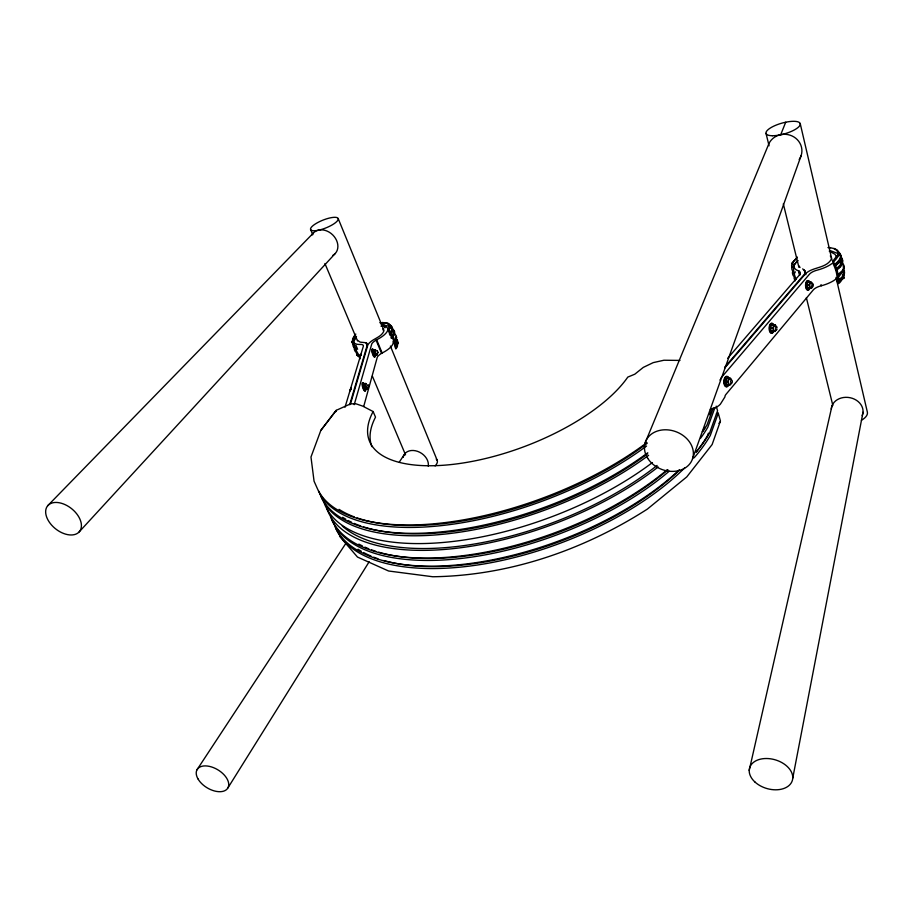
<?xml version="1.0" encoding="UTF-8"?>
<svg xmlns="http://www.w3.org/2000/svg" width="913" height="913" viewBox="0 0 913 913"><rect width="100%" height="100%" fill="white"/><g stroke="black" fill="none" stroke-linecap="round" stroke-linejoin="round"><path stroke-width="1.37" d="M836.228 258.436L836.274 256.119L834.881 254.213L829.244 251.109M372.812 351.962L373.006 353.217M373.212 351.847L373.931 354.221M387.991 324.218L390.559 325.29A24.902 8.913 -22.1 0 1 390.604 331.967L391.084 333.519L392.407 330.152L392.407 327.824L391.049 326.055M809.397 288.371C806.282 288.873 806.738 284.011 807.914 282.277L811.566 282.322L811.954 283.133M773.254 331.362C769.956 332.081 770.332 326.934 771.622 325.119L775.457 325.119L776.118 326.683M773.745 325.108L772.843 328.224L773.665 331.351L775.377 331.351L771.531 331.362M360.156 358.752L358.147 355.454L357.976 356.264A47.59 44.064 -1.6 0 1 356.595 353.982L356.332 352.201C355.225 352.418 353.559 348.515 354.552 347.99L353.525 346.849L353.662 344.532M352.897 341.679L353.342 344.509L352.452 342.318L352.68 338.54L355.796 334.078M352.544 340.754L354.598 335.516M730.948 383.974L730.491 384.864L726.417 384.921C724.99 382.901 724.899 377.628 728.38 378.302M839.538 262.202C841.204 264.245 839.675 258.778 839.412 262.362M843.829 275.155L843.612 277.529M844.388 270.465L844.148 273.478L842.197 276.776L838.819 280.006L838.157 279.195L838.876 282.037L837.883 283.692L837.187 280.679M833.9 248.644L836.673 250.276L837.986 252.513L837.735 255.218C829.438 264.005 833.466 263.731 838.705 255.446L838.956 252.639L837.586 250.31L834.71 248.621L829.883 247.731M392.407 330.095C392.385 327.824 393.606 332.035 392.67 330.164M679.957 360.418L663.934 360.236L653.24 362.621L643.3 367.391L634.809 374.193L627.79 377.103A142.496 59.996 -20.5 0 1 457.938 463.736A142.496 59.996 -20.5 0 1 373.12 411.546L362.564 406.057L356.138 403.866L350.683 403.82L336.178 410.359L336.018 411.535M363.796 385.4L363.819 386.302M393.218 329.844L394.61 331.67L394.621 334.078L392.716 336.897L393.914 330.415L392.533 328.612M357.599 355.374C356.789 352.966 357.063 356.332 357.36 355.168M376.966 354.906L376.122 354.746L375.049 352.178L374.832 349.77L373.006 350.295L374.353 355.362L376.966 354.906L377.069 353.639M357.451 355.26L357.234 354.233M367.585 388.812L366.672 388.721L365.542 386.062L365.314 383.494L363.397 384.042L364.823 389.349L367.585 388.812L367.688 387.477M361.206 353.833L361.126 355.545M351.813 342.067C352.749 343.916 351.3 340.355 352.156 342.021M339.522 536.216L357.497 557.067L388.584 571.002L432.785 576.754C509.1 575.704 583.464 550.071 647.408 509.066L686.759 476.917L712.129 444.54L720.437 421.007L718.257 413.19L716.397 413.829M839.561 253.243L841.01 255.708L840.747 258.676L835.224 265.934L833.512 261.654M792.746 778.173L863.013 412.242M839.96 261.05L839.663 262.134M843.144 277.495C844.81 274.984 839.892 283.966 838.545 283.361M843.258 277.164L843.738 278.511L843.395 276.765M749.208 770.412L832.04 405.68M364.755 387.945L364.082 387.683M363.728 406.411L377.343 356.994A10.397 3.892 -22 0 1 381.554 353.354L382.764 352.68A18.192 6.676 -22.1 0 0 393.024 341.553M382.501 322.437L388.185 323.727L389.417 325.336L388.162 329.958L389.2 332.515A32.446 27.253 29.5 0 1 393.001 339.157A32.457 27.264 29.6 0 1 394.804 346.221C396.904 353.091 396.31 343.356 396.174 345.217L397.452 342.558L397.417 340.184M353.08 340.287L354.176 342.729A32.412 29.924 -0.3 0 0 356.036 349.896A32.423 29.946 -0.2 0 0 359.916 356.31M354.21 404.676L371.831 343.745A10.454 3.812 -22 0 1 376.076 340.138L377.297 339.465A18.283 6.539 -22.1 0 0 387.705 330.289A18.283 6.539 -22.1 0 0 381.063 326.135M350.33 404.505L367.939 344.68C371.876 338.7 380.595 337.981 383.768 331.396L382.844 328.965M349.702 404.676L367.357 344.737A12.405 4.485 -22.4 0 0 365.93 342.717L360.201 342.135L357.645 340.423M345.023 407.221L363.317 346.358A8.149 2.944 -22.4 0 0 360.167 344.452A18.283 6.539 -22.1 0 1 353.776 340.15L356.504 336.418M841.33 257.843L842.825 260.376L842.562 263.446L840.553 266.813L836.434 270.043L836.57 268.49L840.006 265.238L842.003 261.894L842.265 258.858L840.782 256.348M692.533 458.817L801.1 155.701M718.257 413.19L710.28 435.524A204.729 94.758 -20.4 0 1 694.142 457.79M812.136 286.842L811.474 288.325L807.822 288.28M713.27 407.814L707.084 424.773A205.551 93.731 -20.5 0 1 702.987 431.29M714.925 407.632L707.815 427.227A205.357 93.959 -20.4 0 1 700.613 438.183M775.81 330.517L776.073 329.798M336.178 410.359L320.828 430.411L310.979 457.014L314.061 481.197L317.416 488.695A208.13 90.444 -20.5 0 0 450.862 521.825A208.13 90.444 -20.5 0 0 646.872 442.6M708.42 433.104L707.484 435.638A201.864 93.4 -20.4 0 1 696.185 452.003M709.755 414.776L711.181 411.01M396.379 348.287L397.612 345.685M780.718 134.668L785.705 122.228M645.171 442.782L768.084 145.658A17.29 16.263 6.3 0 1 791.856 135.866A17.29 16.263 6.3 0 1 799.183 159.524M720.323 421.68L718.953 423.37M395.82 348.743L397.041 346.198M396.174 345.217A47.556 39.761 30 0 0 395.534 342.695L396.699 337.285M395.443 342.375L394.439 341.154L396.345 338.324L396.322 335.904L394.93 334.067M795.12 280.884A56.229 48.709 20.6 0 1 794.15 278.408L794.173 276.445C792.895 276.388 791.754 271.789 792.941 271.469L791.959 269.597A56.218 48.651 20.6 0 1 791.662 266.676L792.381 267.406L791.605 265.66L791.982 263.184L797.106 257.546M388.162 329.958L388.972 330.118L390.239 327.562L390.239 325.359L388.972 323.693L386.519 322.666L379.785 322.688M811.474 288.325L809.899 288.234L809.158 285.187L809.991 282.22L811.566 282.322M728.597 384.966L727.684 381.76L728.665 378.439L730.56 378.347L731.005 379.203M354.312 340.549L355.659 338.038M842.882 277.575L837.883 283.692M843.635 278.545L843.749 277.449M839.846 262.818L839.88 261.084M227.908 787.919L369.149 561.78M796.273 279.492A37.969 32.822 22.2 0 1 794.253 273.889A37.958 32.8 22.2 0 1 793.454 265.717L797.836 260.536M792.062 263.195L797.357 257.089M196.968 769.83L346.232 542.813M399.369 461.989L404.06 454.857M320.828 430.411L335.995 410.645M724.808 367.106L804.752 273.843L805.061 271.127L802.675 268.879M724.774 367.973L805.597 273.672A14.836 5.935 -14.5 0 1 811.041 270.168C818.059 267.087 827.235 266.505 831.344 259.201L831.378 257.42L830.328 255.948M727.684 358.284L800.05 274.265A12.234 4.873 -15.1 0 0 798.955 271.081L798.076 270.682A21.752 8.537 -14.7 0 1 797.768 260.719M79.134 531.937A20.463 12.873 38.7 0 0 63.317 503.896A20.463 12.873 38.7 0 0 48.149 520.284A20.463 12.873 38.7 0 0 79.134 531.937L335.242 253.494M381.429 325.998L383.357 323.967L384.955 327.87M47.784 505.642L313.296 233.123M838.83 280.006A54.05 39.807 47.6 0 0 838.533 277.118L843.886 270.111L844.137 267.053L843.144 265.352M838.488 276.73L837.609 275.133L841.718 271.891L843.726 268.513L843.977 265.432L842.973 263.731M843.464 278.522L843.27 277.62M350.078 389.44L350.113 391.026M373.223 352.703L375.049 352.178M374.296 355.271L376.122 354.746M363.614 386.61L365.542 386.062M364.755 389.269L366.672 388.721M843.669 276.753L843.03 278.077M352.612 340.743L352.669 340.743A24.925 8.936 -22 0 0 352.566 343.048M381.189 324.218L383.357 323.967M726.417 384.921L727.604 384.829M365.314 383.494L366.227 383.608M807.069 285.233L809.158 285.187M775.457 325.119L771.622 325.119M770.72 328.235L772.843 328.224M374.832 349.77L375.677 349.941M373.063 350.398L373.851 350.466M363.865 385.366L363.716 386.61M726.486 378.393L730.56 378.347M725.493 381.702L727.684 381.76M827.943 247.583L830.533 247.663M809.489 282.379L807.914 282.277M383.528 324.96L389.223 326.261L390.444 327.87M830.579 250.733L837.369 253.3L838.682 255.549M364.778 388.287L364.173 387.477M360.384 355.602L360.156 356.39M352.11 342.706L351.688 341.919M388.972 330.118L390.604 331.967M351.049 387.66L350.946 389.52M363.397 384.042L364.447 384.909M374.182 354.301L373.349 351.825M389.337 333.679L390.148 335.436M799.058 265.991L800.039 267.486M368.19 384.795C366.467 383.837 369.457 389.28 368.441 385.389M351.95 341.485L351.95 342.284M839.127 252.319L840.565 254.75A29.558 11.595 -14.7 0 1 834.961 264.119M839.367 254.191L840.793 256.61A29.342 11.549 -14.7 0 1 839.435 261.666M397.863 342.946L397.931 343.87M392.533 330.426L392.328 330.072M363.819 388.059L363.522 387.466M392.624 335.47L392.464 335.151A47.533 39.738 30 0 0 391.118 332.777M393.32 336.76L395.055 341.017M373.12 411.546L375.517 417.15A142.177 60.429 -20.5 0 0 371.899 446.662M310.568 229.46L312.771 234.698M324.925 263.526L357.497 340.846M372.401 376.224L405.532 454.845M355.979 345.365L357.634 349.28M365.93 342.717L366.935 345.114M376.681 339.796L382.148 353.011M376.076 340.138L381.554 353.354M338.187 218.561A14.848 4.166 -21.8 0 1 318.763 230.167A14.848 4.166 -21.8 0 1 316.218 223.411A14.848 4.166 -21.8 0 1 338.187 218.561L383.939 330.289M390.399 346.061L437.236 460.414M374.923 354.837L375.14 355.431M397.954 342.934L398.148 343.665M365.428 388.721L365.668 389.36M836.57 268.49L836.445 268.102A54.027 39.773 47.6 0 0 835.384 265.147M353.525 346.849L353.422 346.518A47.567 44.029 -1.7 0 1 352.749 343.95M710.713 408.716L710.976 409.606M398.079 343.299L397.634 342.535L397.726 343.402M392.624 330.198L392.727 330.86L392.362 329.867M716.214 406.171L717.561 410.793L709.561 433.093A204.911 94.518 -20.4 0 1 696.265 451.946M837.107 270.077L838.282 275.167M792.724 262.727L793.465 265.717M766.018 133.378L769.066 145.818M783.32 203.827L798.921 267.361M806.384 297.741L832.85 405.486M798.955 271.081L799.914 274.984M798.544 270.864L799.503 274.767M804.855 270.682L805.848 274.699M804.889 271.56L805.528 274.174M804.216 269.871L805.163 273.774M821.038 284.616L821.312 285.769A9.689 3.972 -14.3 0 0 813.312 289.877L725.995 394.348A9.963 4.633 -15.7 0 0 724.956 396.87L720.346 404.231A12.645 5.912 -16.2 0 1 710.325 409.56M800.21 123.529L831.994 260.022M836.011 277.404L867.304 411.877A15.978 7.795 -12.8 0 1 861.393 420.3M832.667 261.244L833.375 264.302A37.102 27.504 47 0 1 836.388 272.565A37.113 27.527 47 0 1 837.187 280.679M720.174 380.207L720.186 380.242A10.032 4.554 -15.8 0 1 720.243 379.523M403.181 457.39A13.524 10.191 32.3 0 1 417.549 451.342A13.524 10.191 32.3 0 1 428.231 466.132M312.086 234.812A14.973 11.835 43.8 0 1 332.754 234.938A14.973 11.835 43.8 0 1 332.8 255.389M831.275 409.024A15.966 13.159 8.9 0 1 850.208 397.737A15.966 13.159 8.9 0 1 862.192 415.586M436.243 459.125A13.535 6.071 -22.5 0 1 435.113 465.938M360.361 356.492A18.192 6.676 -22.1 0 1 359.243 355.066M393.982 331.933A24.959 9.016 -22.1 0 1 392.716 336.897M396.71 339.716A24.468 8.97 -22.2 0 1 396.733 342.021M396.824 340.001A24.468 8.97 -22.2 0 1 396.847 342.318M395.911 336.68A24.913 9.084 -22.1 0 1 395.226 340.766M396.847 339.659A24.628 9.027 -22.2 0 1 396.87 341.987M392.225 330.951A24.571 8.822 -22.1 0 1 390.947 333.542M390.901 326.934A24.571 8.822 -22.1 0 1 392.213 328.669M393.765 331.408A24.959 9.016 -22.1 0 1 392.499 336.372M356.036 349.896A24.297 8.833 -22 0 1 356.161 347.636M397.6 341.097A24.765 9.107 -22.2 0 1 396.368 346.095M392.111 330.654A24.571 8.822 -22.1 0 1 391.392 332.355M391.586 336.075A4.017 0.947 62.4 0 1 391.209 337.753M389.315 331.739A4.017 0.947 62.4 0 1 391.278 335.208M390.011 333.53A4.017 0.947 62.4 0 1 391.186 338.061M374.741 354.312A4.109 1.073 73.4 0 1 374.147 356.915A4.109 1.073 73.4 0 1 372.093 352.498A4.109 1.073 73.4 0 1 372.321 349.131M373.052 349.782A4.109 1.073 73.4 0 1 373.451 350.455M375.266 355.123A4.109 1.061 73.4 0 1 373.908 356.059A4.109 1.061 73.4 0 1 372.184 350.25A4.109 1.061 73.4 0 1 373.851 350.341M376.978 353.913A2.283 0.593 73.4 0 1 375.734 353A2.283 0.593 73.4 0 1 375.551 350.09M365.326 390.559A4.303 1.175 73.7 0 1 363.351 389.189A4.303 1.175 73.7 0 1 362.141 383.654A4.303 1.175 73.7 0 1 363.899 384.088M365.679 387.991A4.303 1.175 73.7 0 1 364.492 390.319A4.303 1.175 73.7 0 1 362.541 383.78A4.303 1.175 73.7 0 1 364.744 384.852M367.585 387.774A2.397 0.651 73.7 0 1 366.764 387.945A2.397 0.651 73.7 0 1 365.793 385.058A2.397 0.651 73.7 0 1 366.273 383.894M351.037 389.646A2.385 0.673 73.7 0 1 351.014 388.276M831.891 263.606A21.752 8.537 -14.7 0 1 817.546 270.043A9.746 3.903 -14.5 0 0 809.5 274.151L721.224 377.708A10.032 4.554 -15.8 0 0 720.688 378.45M837.586 277.598A21.627 8.696 -14.5 0 1 821.312 285.769M794.253 273.889A28.954 11.527 -14.5 0 1 795.394 271.869M840.531 256.313A29.159 11.47 -14.7 0 1 839.184 261.323M838.362 262.408A29.159 11.47 -14.7 0 1 834.996 265.569M840.611 256.656A29.159 11.47 -14.7 0 1 839.264 261.677M838.442 262.761A29.159 11.47 -14.7 0 1 836.046 265.135M840.987 271.926A29.558 11.801 -14.6 0 1 837.62 275.133M838.602 262.75A29.342 11.549 -14.7 0 1 836.194 265.135M841.877 259.977A29.615 11.721 -14.7 0 1 836.285 269.415M842.026 260.604A29.615 11.732 -14.7 0 1 836.434 270.043M843.327 266.276A29.547 11.801 -14.6 0 1 843.35 268.239M843.076 269.267A29.547 11.801 -14.6 0 1 837.757 275.76M843.475 273.124A29.011 11.664 -14.5 0 1 842.391 275.258M844.399 271.526A29.364 11.835 -14.5 0 1 838.876 281.01M726.349 383.083A1.803 0.913 -88.1 0 1 726.337 380.219M728.7 385.126A5.17 2.602 -88.1 0 1 724.854 385.012A5.17 2.602 -88.1 0 1 725.447 377.434A5.17 2.602 -88.1 0 1 729.179 378.884M727.672 385.971A5.17 2.602 -88.1 0 1 724.135 384.282A5.17 2.602 -88.1 0 1 725.162 377.172A5.17 2.602 -88.1 0 1 728.7 378.872M730.526 384.111A2.876 1.449 -88.1 0 1 728.631 383.38A2.876 1.449 -88.1 0 1 728.928 379.5A2.876 1.449 -88.1 0 1 730.879 379.568M726.28 382.148A1.917 0.97 -88.1 0 1 726.292 381.155M730.742 381.326A1.609 0.81 -88.1 0 1 731.541 380.093A1.609 0.81 -88.1 0 1 732.306 381.235M732.294 382.068A1.609 0.81 -88.1 0 1 731.507 383.312A1.609 0.81 -88.1 0 1 730.742 382.159M807.571 286.351A1.666 0.753 -89.8 0 1 807.583 284.331M810.014 287.823A4.759 2.168 -89.8 0 1 806.727 288.896A4.759 2.168 -89.8 0 1 806.841 281.603A4.759 2.168 -89.8 0 1 810.093 283.076M809.557 287.835A4.759 2.168 -89.8 0 1 806.567 289.398A4.759 2.168 -89.8 0 1 805.882 282.847A4.759 2.168 -89.8 0 1 808.872 281.295M811.805 287.196A2.648 1.21 -89.8 0 1 810.093 287.093A2.648 1.21 -89.8 0 1 810.162 283.35A2.648 1.21 -89.8 0 1 811.862 283.452M811.999 285.94A1.484 0.673 -89.7 0 1 812.068 284.297A1.484 0.673 -89.7 0 1 812.787 283.806M813.084 284.205A1.484 0.673 -89.7 0 1 813.049 286.305A1.484 0.673 -89.7 0 1 812.102 286.248M773.95 330.711A4.942 2.362 -89.1 0 1 770.378 332.012A4.942 2.362 -89.1 0 1 770.481 324.446A4.942 2.362 -89.1 0 1 774.019 325.793M773.482 330.723A4.942 2.362 -89.1 0 1 769.91 332.012A4.942 2.362 -89.1 0 1 770.013 324.446A4.942 2.362 -89.1 0 1 773.551 325.793M775.502 325.85A2.75 1.312 -89.1 0 1 775.765 326.295M775.114 330.894A2.75 1.312 -89.1 0 1 773.505 328.224A2.75 1.312 -89.1 0 1 775.183 325.576M776.484 326.683A1.541 0.73 -89.1 0 1 777.1 327.459M777.077 329A1.541 0.73 -89.1 0 1 776.438 329.764M776.244 329.707A1.541 0.73 -89.1 0 1 775.73 328.224A1.541 0.73 -89.1 0 1 776.29 326.74M679.204 469.944A204.911 94.518 -20.4 0 1 481.402 561.803A204.911 94.518 -20.4 0 1 335.094 526.881M667.357 469.613A205.551 93.731 -20.5 0 1 468.392 554.978A205.551 93.731 -20.5 0 1 330.54 516.815M647.625 453.772A204.386 90.216 -20.5 0 1 363.522 526.881M360.726 525.945A204.386 90.216 -20.5 0 1 354.107 523.377M351.619 522.247A204.386 90.216 -20.5 0 1 348.081 520.478M345.856 519.246A204.386 90.216 -20.5 0 1 342.695 517.306M648.607 455.313A207.285 91.528 -20.5 0 1 451.262 533.352A207.285 91.528 -20.5 0 1 320.954 496.079M652.418 462.56A206.68 92.304 -20.5 0 1 455.461 541.158A206.68 92.304 -20.5 0 1 324.343 503.428M658.159 466.965A206.144 92.978 -20.5 0 1 459.228 547.926A206.144 92.978 -20.5 0 1 326.774 508.415M657.075 465.459A203.268 91.654 -20.5 0 1 342.227 525.934M669.218 471.211A205.357 93.959 -20.4 0 1 470.161 557.318A205.357 93.959 -20.4 0 1 331.567 519.029M684.647 467.913A204.729 94.758 -20.4 0 1 486.173 563.583A204.729 94.758 -20.4 0 1 336.11 529.084M647.112 443.341A205.026 89.394 -20.5 0 1 357.074 517.888M354.358 516.918A205.026 89.394 -20.5 0 1 339.065 509.374M646.552 446.035A207.936 90.684 -20.5 0 1 451.148 524.427A207.936 90.684 -20.5 0 1 318.477 490.966M647.774 452.757A207.479 91.277 -20.5 0 1 450.235 530.864A207.479 91.277 -20.5 0 1 319.915 493.819M705.007 427.352A202.492 92.624 -20.4 0 1 702.382 431.609M667.951 469.773A202.492 92.624 -20.4 0 1 378.667 552.182M375.745 551.292A202.492 92.624 -20.4 0 1 371.511 549.831M368.806 548.793A202.492 92.624 -20.4 0 1 364.903 547.127M362.415 545.951A202.492 92.624 -20.4 0 1 358.866 544.102M679.432 470.195A201.864 93.4 -20.4 0 1 383.7 560.514M377.868 558.688A201.864 93.4 -20.4 0 1 373.702 557.17M371.032 556.074A201.864 93.4 -20.4 0 1 363.568 552.513M361.274 551.224A201.864 93.4 -20.4 0 1 358.033 549.227M378.005 352.783L377.126 350.672L378.005 352.783M647.694 458.28A25.016 20.154 20.5 0 0 690.068 463.496A25.016 20.154 20.5 0 0 669.012 430A25.016 20.154 20.5 0 0 647.694 458.28M197.938 778.823A17.918 10.477 31.2 0 0 226.047 789.973A17.918 10.477 31.2 0 0 213.437 767.616A17.918 10.477 31.2 0 0 197.938 778.823M754.937 782.007A22.266 14.95 16.3 0 0 791.765 781.962A22.266 14.95 16.3 0 0 766.247 758.509A22.266 14.95 16.3 0 0 754.937 782.007M772.272 135.729A17.792 5.512 -16 0 0 800.073 125.058A17.792 5.512 -16 0 0 777.031 124.75A17.792 5.512 -16 0 0 772.272 135.729"/></g></svg>
